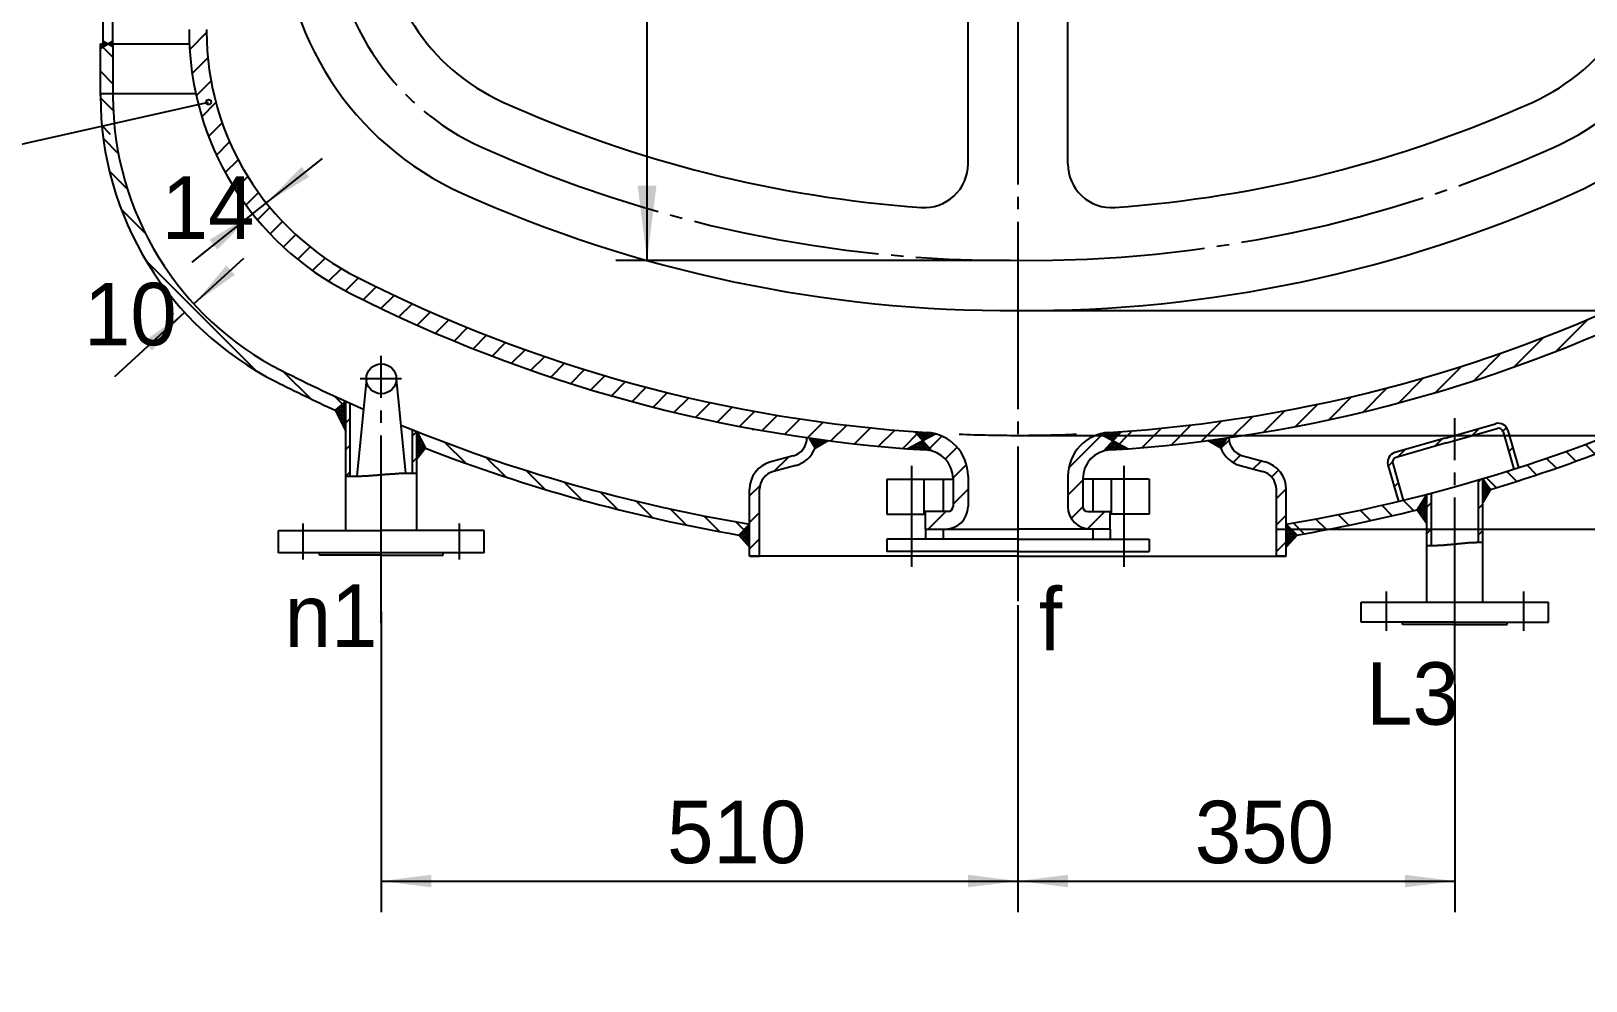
# Model space of a CAD drawing. Extents: x -6659 to 113, y -215 to 683.
# Drawn here: x -710.7 to -586.1, y 175.8 to 251.9 of the extents above; entities that cross this region are included whole.
import ezdxf

# ---------------------------------------------------------------- set-up
doc = ezdxf.new("R2010")
doc.units = 0
doc.linetypes.add('DASHDOT', pattern=[18, 15, -1, 1, -1])
doc.layers.get('0').update_dxf_attribs({"color": 8, "linetype": 'CONTINUOUS'})
for name, color, linetype in [('1', 8, 'CONTINUOUS'), ('2', 94, 'DASHDOT'), ('85', 7, 'CONTINUOUS')]:
    doc.layers.add(name, color=color, linetype=linetype)
doc.styles.get("Standard").update_dxf_attribs({"font": 'cadt_en', "bigfont": 'cadt_hz'})
doc.styles.add('STYLE1', font='cadt_en.shx', dxfattribs={"bigfont": 'cadt_hz.shx'})
doc.styles.add('STYLE15', font='cadt_en.shx', dxfattribs={"width": 1.205086, "bigfont": 'cadt_hz.shx'})
doc.styles.add('STYLE8', font='cadt_en.shx', dxfattribs={"width": 1.044554, "bigfont": 'cadt_hz.shx'})
doc.dimstyles.get("Standard").update_dxf_attribs({"dimtxt": 3.5, "dimasz": 4, "dimexe": 2, "dimexo": 0, "dimgap": 1, "dimtad": 1, "dimtoh": 1, "dimdec": 4, "dimzin": 0, "dimtxsty": 'STANDARD', "dimcen": 0, "dimazin": 3, "dimtfac": 1, "dimtdec": 4, "dimtmove": 0, "dimatfit": 3, "dimtolj": 1, "dimtzin": 0})

# ---------------------------------------------------------------- blocks, each defined once
blk = doc.blocks.new('*D1')
for p, q in [((-642.33, 56.64), (-651.59, 39.23)), ((-651.59, 39.23), (-667.59, 39.23))]:
    blk.add_line(p, q)
for points in [[(-645.15, 51.35), (-643.71, 55.11), (-642.83, 54.64)], [(-646.42, 48.96), (-647.85, 45.2), (-648.73, 45.66)]]:
    blk.add_solid(points)
at = {"insert": (-666.17, 40.65), "char_height": 5, "attachment_point": 7, "style": 'STYLE8'}
blk.add_mtext('4-%%c27', dxfattribs=at)
blk = doc.blocks.new('*U45')
blk.add_line((-698.4, 229.36), (-704.02, 224.2))
blk.add_solid([(-698.4, 229.36), (-701.01, 226.29), (-701.68, 227.02)])
blk = doc.blocks.new('*U46')
blk.add_line((-697.66, 230.03), (-693.65, 233.71))
blk.add_solid([(-697.66, 230.03), (-695.05, 233.11), (-694.37, 232.37)])
blk = doc.blocks.new('*U47')
blk.add_line((-692.98, 237.23), (-687.36, 241.69))
blk.add_solid([(-691.86, 238.13), (-689.03, 241.01), (-688.41, 240.22)])
blk = doc.blocks.new('*U48')
blk.add_line((-692.95, 237.26), (-697.83, 233.39))
blk.add_solid([(-692.95, 237.26), (-695.78, 234.38), (-696.4, 235.17)])
blk = doc.blocks.new('*D49')
for p, q in [((-631.64, 205.92), (-631.64, 181.32)), ((-682.64, 205.4), (-682.64, 181.32)), ((-682.64, 183.82), (-631.64, 183.82))]:
    blk.add_line(p, q)
for points in [[(-682.64, 183.82), (-678.64, 184.32), (-678.64, 183.32)], [(-631.64, 183.82), (-635.64, 183.32), (-635.64, 184.32)]]:
    blk.add_solid(points)
at = {"style": 'STYLE1'}
blk.add_text('510', height=5, dxfattribs=at).set_placement((-659.75, 185.25))
blk = doc.blocks.new('*D50')
for p, q in [((-631.64, 205.92), (-631.64, 181.32)), ((-596.64, 199.56), (-596.64, 181.32)), ((-631.64, 183.82), (-596.64, 183.82))]:
    blk.add_line(p, q)
for points in [[(-631.64, 183.82), (-627.64, 184.32), (-627.64, 183.32)], [(-596.64, 183.82), (-600.64, 183.32), (-600.64, 184.32)]]:
    blk.add_solid(points)
at = {"style": 'STYLE1'}
blk.add_text('350', height=5, dxfattribs=at).set_placement((-617.47, 185.25))
blk = doc.blocks.new('*U51')
for p, q in [((-704.14, 249.79), (-704.95, 250.6, 1)), ((-705.14, 248.67), (-704.14, 247.67))]:
    blk.add_line(p, q)
blk = doc.blocks.new('*U52')
for p, q in [((-705.14, 246.55), (-704.11, 245.52, 1)), ((-705.03, 244.32), (-704.35, 243.64))]:
    blk.add_line(p, q)
blk = doc.blocks.new('*U53')
for p, q in [((-679.24, 218.53), (-679.79, 219.08)), ((-677.54, 218.95), (-675.86, 217.27)), ((-672.63, 216.16), (-674.23, 217.75)), ((-671.05, 216.71), (-669.54, 215.19)), ((-668.01, 215.78), (-666.56, 214.33)), ((-665.07, 214.97), (-663.68, 213.57)), ((-662.23, 214.25), (-660.89, 212.91)), ((-658.18, 212.32), (-659.48, 213.61)), ((-656.8, 213.06), (-655.54, 211.8)), ((-654.2, 212.57), (-653.14, 211.52, 1))]:
    blk.add_line(p, q)
blk = doc.blocks.new('*U54')
for p, q in [((-648.54, 219.26), (-648.49, 219.32, 1)), ((-651.16, 216.64), (-650.03, 217.77)), ((-653.14, 214.66), (-652.3, 215.5)), ((-653.14, 212.54), (-652.34, 213.34)), ((-653.14, 210.42), (-652.34, 211.22))]:
    blk.add_line(p, q)
blk = doc.blocks.new('*U55')
for p, q in [((-697.99, 250.42), (-696.64, 251.77)), ((-697.8, 248.49), (-696.54, 249.75)), ((-697.47, 246.7), (-696.28, 247.89)), ((-697.02, 245.02), (-695.89, 246.16)), ((-696.48, 243.45), (-695.39, 244.54)), ((-695.85, 241.96), (-694.79, 243.01)), ((-695.14, 240.55), (-694.1, 241.58)), ((-694.35, 239.22), (-693.33, 240.23)), ((-693.48, 237.96), (-692.48, 238.96)), ((-692.55, 236.77), (-691.56, 237.76)), ((-691.55, 235.65), (-690.56, 236.64)), ((-690.48, 234.6), (-689.49, 235.59)), ((-689.34, 233.61), (-688.35, 234.61)), ((-688.14, 232.7), (-687.13, 233.7)), ((-686.86, 231.85), (-685.84, 232.87)), ((-685.51, 231.08), (-684.47, 232.12)), ((-684.1, 230.37), (-683.06, 231.41)), ((-682.67, 229.67), (-681.62, 230.72)), ((-681.23, 229), (-680.17, 230.05)), ((-679.77, 228.34), (-678.71, 229.4)), ((-678.29, 227.69), (-677.23, 228.76)), ((-676.8, 227.06), (-675.73, 228.14)), ((-588.53, 226.24), (-585.98, 228.79)), ((-675.29, 226.45), (-674.21, 227.53)), ((-673.76, 225.86), (-672.68, 226.94)), ((-591.92, 224.97), (-589.54, 227.35)), ((-672.22, 225.28), (-671.12, 226.37)), ((-670.65, 224.72), (-669.55, 225.82)), ((-595.13, 223.88), (-592.9, 226.11)), ((-669.07, 224.18), (-667.96, 225.29)), ((-667.47, 223.66), (-666.36, 224.78)), ((-665.85, 223.16), (-664.73, 224.29)), ((-598.2, 222.93), (-596.09, 225.04)), ((-664.21, 222.68), (-663.08, 223.81)), ((-662.55, 222.22), (-661.41, 223.36)), ((-603.99, 221.38), (-602.06, 223.31)), ((-601.15, 222.1), (-599.14, 224.12)), ((-660.87, 221.78), (-659.72, 222.93)), ((-659.17, 221.36), (-658.01, 222.52)), ((-657.45, 220.96), (-656.27, 222.13)), ((-655.7, 220.58), (-654.52, 221.77)), ((-609.4, 220.22), (-607.61, 222)), ((-606.74, 220.76), (-604.89, 222.61)), ((-653.94, 220.23), (-652.74, 221.43)), ((-652.14, 219.9), (-650.93, 221.11)), ((-650.33, 219.59), (-649.1, 220.82)), ((-648.49, 219.32), (-647.24, 220.56)), ((-616.96, 219.02), (-615.33, 220.65)), ((-614.5, 219.36), (-612.83, 221.03)), ((-611.99, 219.75), (-610.26, 221.48)), ((-646.62, 219.06), (-645.36, 220.32)), ((-644.72, 218.84), (-643.45, 220.11)), ((-642.8, 218.64), (-641.51, 219.93)), ((-640.85, 218.47), (-639.54, 219.78)), ((-638.87, 218.33), (-637.74, 219.45)), ((-627.58, 216.89), (-624.78, 219.68)), ((-623.99, 218.36), (-622.48, 219.87)), ((-621.69, 218.53), (-620.15, 220.08)), ((-619.35, 218.75), (-617.77, 220.34)), ((-637.46, 217.61), (-636.51, 218.56)), ((-636.76, 216.2), (-635.77, 217.18))]:
    blk.add_line(p, q)
blk = doc.blocks.new('*U56')
for p, q in [((-615.38, 218.48), (-614.73, 219.13, 1)), ((-614.4, 217.34), (-613.8, 217.93)), ((-612.79, 216.82), (-612.14, 217.48)), ((-611.32, 216.17), (-610.75, 216.74)), ((-610.94, 214.44), (-610.14, 215.23)), ((-610.94, 212.31), (-610.14, 213.11)), ((-610.94, 210.19), (-610.14, 210.99))]:
    blk.add_line(p, q)
blk = doc.blocks.new('*U57')
for p, q in [((-558.14, 250.16), (-558.82, 250.84, 1)), ((-558.14, 248.04), (-559.14, 249.04)), ((-558.15, 245.93), (-559.14, 246.92)), ((-558.29, 243.94), (-559.21, 244.86)), ((-558.56, 242.09), (-559.42, 242.96)), ((-558.94, 240.35), (-559.76, 241.18)), ((-559.41, 238.71), (-560.21, 239.5)), ((-559.98, 237.15), (-560.75, 237.92)), ((-560.63, 235.68), (-561.38, 236.43)), ((-561.35, 234.28), (-562.08, 235.01)), ((-562.14, 232.94), (-562.86, 233.67)), ((-562.99, 231.68), (-563.71, 232.4)), ((-563.91, 230.48), (-564.62, 231.19)), ((-564.9, 229.34), (-565.61, 230.05)), ((-567.05, 227.26), (-567.76, 227.96)), ((-565.94, 228.27), (-566.65, 228.98)), ((-568.22, 226.31), (-568.94, 227.02)), ((-569.46, 225.42), (-570.18, 226.14)), ((-572.13, 223.85), (-572.87, 224.59)), ((-570.76, 224.6), (-571.49, 225.33)), ((-574.97, 222.45), (-575.72, 223.2)), ((-573.54, 223.14), (-574.29, 223.89)), ((-577.87, 221.1), (-578.63, 221.86)), ((-576.42, 221.77), (-577.17, 222.52)), ((-580.83, 219.82), (-581.6, 220.59)), ((-579.35, 220.46), (-580.11, 221.22)), ((-583.85, 218.6), (-584.63, 219.37)), ((-582.34, 219.2), (-583.1, 219.97)), ((-586.94, 217.44), (-587.72, 218.22)), ((-585.39, 218.01), (-586.16, 218.79)), ((-590.09, 216.35), (-590.88, 217.14)), ((-588.5, 216.89), (-589.29, 217.67)), ((-593.3, 215.32), (-594.11, 216.12)), ((-591.69, 215.83), (-592.48, 216.62))]:
    blk.add_line(p, q)
blk = doc.blocks.new('*U58')
for p, q in [((-599.95, 213.49), (-600.78, 214.31)), ((-598.89, 214.54), (-599.08, 214.74, 1)), ((-605.14, 212.31), (-605.99, 213.16)), ((-603.39, 212.68), (-604.23, 213.52)), ((-601.66, 213.07), (-602.49, 213.91)), ((-608.7, 211.63), (-609.56, 212.49)), ((-606.91, 211.96), (-607.77, 212.81))]:
    blk.add_line(p, q)
blk = doc.blocks.new('*U59')
for p, q in [((-598.89, 210.69), (-598.87, 210.69, 1)), ((-598.87, 210.69), (-598.85, 210.69)), ((-598.85, 210.69), (-598.83, 210.69)), ((-598.83, 210.69), (-598.8, 210.69)), ((-598.8, 210.69), (-598.77, 210.69)), ((-598.77, 210.69), (-598.74, 210.69)), ((-598.74, 210.69), (-598.71, 210.69)), ((-598.71, 210.69), (-598.68, 210.69)), ((-598.68, 210.69), (-598.65, 210.69)), ((-598.65, 210.69), (-598.62, 210.69)), ((-598.62, 210.69), (-598.58, 210.69)), ((-598.58, 210.69), (-598.55, 210.69)), ((-598.55, 210.69), (-598.52, 210.69)), ((-598.52, 210.69), (-598.48, 210.69)), ((-598.48, 210.69), (-598.45, 210.69)), ((-598.45, 210.69), (-598.42, 210.69)), ((-598.42, 210.69), (-598.39, 210.69)), ((-598.39, 210.69), (-598.35, 210.7)), ((-598.35, 210.7), (-598.32, 210.7)), ((-598.32, 210.7), (-598.29, 210.7)), ((-598.29, 210.7), (-598.25, 210.7)), ((-598.25, 210.7), (-598.22, 210.7)), ((-598.22, 210.7), (-598.19, 210.7)), ((-598.19, 210.7), (-598.16, 210.7)), ((-598.16, 210.7), (-598.12, 210.7)), ((-598.12, 210.7), (-598.09, 210.7)), ((-598.09, 210.7), (-598.06, 210.7)), ((-598.06, 210.7), (-598.03, 210.71)), ((-598.03, 210.71), (-598, 210.71)), ((-598, 210.71), (-597.96, 210.71)), ((-597.96, 210.71), (-597.93, 210.71)), ((-597.93, 210.71), (-597.9, 210.71)), ((-597.9, 210.71), (-597.87, 210.71)), ((-597.87, 210.71), (-597.84, 210.71)), ((-597.84, 210.71), (-597.81, 210.72)), ((-597.81, 210.72), (-597.78, 210.72)), ((-597.78, 210.72), (-597.74, 210.72)), ((-597.74, 210.72), (-597.71, 210.72)), ((-597.71, 210.72), (-597.68, 210.72)), ((-597.68, 210.72), (-597.65, 210.73)), ((-597.65, 210.73), (-597.62, 210.73)), ((-597.62, 210.73), (-597.59, 210.73)), ((-597.59, 210.73), (-597.56, 210.73)), ((-597.56, 210.73), (-597.53, 210.73)), ((-597.53, 210.73), (-597.5, 210.74)), ((-597.5, 210.74), (-597.48, 210.74)), ((-597.48, 210.74), (-597.45, 210.74)), ((-597.45, 210.74), (-597.42, 210.74)), ((-597.42, 210.74), (-597.39, 210.74)), ((-597.39, 210.74), (-597.36, 210.75)), ((-597.36, 210.75), (-597.33, 210.75)), ((-597.33, 210.75), (-597.3, 210.75)), ((-597.3, 210.75), (-597.27, 210.75)), ((-597.27, 210.75), (-597.24, 210.76)), ((-597.24, 210.76), (-597.22, 210.76)), ((-597.22, 210.76), (-597.19, 210.76)), ((-597.19, 210.76), (-597.16, 210.76)), ((-597.16, 210.76), (-597.13, 210.77)), ((-597.13, 210.77), (-597.1, 210.77)), ((-597.1, 210.77), (-597.08, 210.77)), ((-597.08, 210.77), (-597.05, 210.77)), ((-597.05, 210.77), (-597.02, 210.78)), ((-597.02, 210.78), (-596.99, 210.78)), ((-596.99, 210.78), (-596.97, 210.78)), ((-596.97, 210.78), (-596.94, 210.78)), ((-596.94, 210.78), (-596.91, 210.79)), ((-596.91, 210.79), (-596.88, 210.79)), ((-596.88, 210.79), (-596.85, 210.79)), ((-596.85, 210.79), (-596.83, 210.79)), ((-596.83, 210.79), (-596.8, 210.8)), ((-596.8, 210.8), (-596.77, 210.8)), ((-596.77, 210.8), (-596.74, 210.8)), ((-596.74, 210.8), (-596.71, 210.81)), ((-596.71, 210.81), (-596.68, 210.81)), ((-596.68, 210.81), (-596.66, 210.81)), ((-596.66, 210.81), (-596.63, 210.81)), ((-596.63, 210.81), (-596.6, 210.82)), ((-596.6, 210.82), (-596.57, 210.82)), ((-596.57, 210.82), (-596.54, 210.82)), ((-596.54, 210.82), (-596.51, 210.82)), ((-596.51, 210.82), (-596.48, 210.83)), ((-596.48, 210.83), (-596.45, 210.83)), ((-596.45, 210.83), (-596.42, 210.83)), ((-596.42, 210.83), (-596.39, 210.84)), ((-596.39, 210.84), (-596.37, 210.84)), ((-596.37, 210.84), (-596.34, 210.84)), ((-596.34, 210.84), (-596.31, 210.84)), ((-596.31, 210.84), (-596.28, 210.85)), ((-596.28, 210.85), (-596.26, 210.85)), ((-596.26, 210.85), (-596.23, 210.85)), ((-596.23, 210.85), (-596.2, 210.86)), ((-596.2, 210.86), (-596.18, 210.86)), ((-596.18, 210.86), (-596.15, 210.86)), ((-596.15, 210.86), (-596.12, 210.86)), ((-596.12, 210.86), (-596.1, 210.87)), ((-596.1, 210.87), (-596.08, 210.87)), ((-596.08, 210.87), (-596.05, 210.87)), ((-596.05, 210.87), (-596.03, 210.87)), ((-596.03, 210.87), (-596.01, 210.88)), ((-596.01, 210.88), (-595.98, 210.88)), ((-595.98, 210.88), (-595.96, 210.88)), ((-595.96, 210.88), (-595.94, 210.88)), ((-595.94, 210.88), (-595.91, 210.89)), ((-595.91, 210.89), (-595.89, 210.89)), ((-595.89, 210.89), (-595.87, 210.89)), ((-595.87, 210.89), (-595.84, 210.89)), ((-595.84, 210.89), (-595.82, 210.9)), ((-595.82, 210.9), (-595.79, 210.9)), ((-595.79, 210.9), (-595.76, 210.9)), ((-595.76, 210.9), (-595.74, 210.9)), ((-595.74, 210.9), (-595.7, 210.91)), ((-595.7, 210.91), (-595.67, 210.91)), ((-595.67, 210.91), (-595.64, 210.91)), ((-595.64, 210.91), (-595.6, 210.91)), ((-595.6, 210.91), (-595.56, 210.92)), ((-595.56, 210.92), (-595.52, 210.92)), ((-595.52, 210.92), (-595.48, 210.92)), ((-595.48, 210.92), (-595.43, 210.92)), ((-595.43, 210.92), (-595.39, 210.93)), ((-595.39, 210.93), (-595.34, 210.93)), ((-595.34, 210.93), (-595.29, 210.93)), ((-595.29, 210.93), (-595.25, 210.93)), ((-595.25, 210.93), (-595.2, 210.94)), ((-595.2, 210.94), (-595.14, 210.94)), ((-595.14, 210.94), (-595.09, 210.94)), ((-595.09, 210.94), (-595.03, 210.94)), ((-595.03, 210.94), (-594.97, 210.94)), ((-594.97, 210.94), (-594.9, 210.95)), ((-594.9, 210.95), (-594.84, 210.95)), ((-594.84, 210.95), (-594.76, 210.95)), ((-594.76, 210.95), (-594.69, 210.96)), ((-594.69, 210.96), (-594.62, 210.96)), ((-594.62, 210.96), (-594.55, 210.96)), ((-594.55, 210.96), (-594.49, 210.96)), ((-594.49, 210.96), (-594.44, 210.97)), ((-594.44, 210.97), (-594.39, 210.97))]:
    blk.add_line(p, q)
blk = doc.blocks.new('*U60')
for p, q in [((-594.74, 215.79), (-594.53, 216)), ((-598.89, 213.76), (-598.54, 214.11, 1)), ((-594.74, 213.66), (-594.39, 214.01)), ((-598.89, 211.64), (-598.54, 211.99)), ((-594.74, 211.54), (-594.39, 211.89))]:
    blk.add_line(p, q)
blk = doc.blocks.new('*U61')
at = {"layer": '1'}
for p, q in [((-595.29, 219.48), (-594.7, 220.06)), ((-592.79, 219.85), (-592.5, 220.14)), ((-601.24, 217.77), (-600.65, 218.36, 1)), ((-598.26, 218.63), (-597.68, 219.21)), ((-592.31, 218.21), (-591.99, 218.53)), ((-601.97, 217.04), (-601.62, 217.39)), ((-601.49, 215.4), (-601.17, 215.72))]:
    blk.add_line(p, q, dxfattribs=at)
blk = doc.blocks.new('*U62')
at = {"layer": '1'}
for p, q in [((-653.97, 211.49), (-653.14, 212.33, 1)), ((-653.87, 211.38), (-653.14, 212.12)), ((-653.77, 211.27), (-653.14, 211.9)), ((-653.68, 211.85), (-653.14, 211.31)), ((-653.58, 211.95), (-653.14, 211.52)), ((-653.47, 212.06), (-653.14, 211.73)), ((-653.36, 212.17), (-653.14, 211.94)), ((-653.26, 212.27), (-653.14, 212.15)), ((-653.15, 212.38), (-653.14, 212.37)), ((-654, 211.53), (-653.14, 210.67)), ((-653.89, 211.63), (-653.14, 210.88)), ((-653.79, 211.74), (-653.14, 211.09)), ((-653.67, 211.16), (-653.14, 211.69)), ((-653.57, 211.05), (-653.14, 211.48)), ((-653.47, 210.94), (-653.14, 211.27)), ((-653.37, 210.83), (-653.14, 211.06)), ((-653.27, 210.71), (-653.14, 210.84)), ((-653.17, 210.6), (-653.14, 210.63))]:
    blk.add_line(p, q, dxfattribs=at)
blk = doc.blocks.new('*U63')
at = {"layer": '1'}
for p, q in [((-610.13, 212.38), (-610.14, 212.37)), ((-609.31, 211.49), (-610.14, 212.33)), ((-610.02, 212.27), (-610.14, 212.15)), ((-609.91, 212.17), (-610.14, 211.94)), ((-609.41, 211.38), (-610.14, 212.12)), ((-609.81, 212.06), (-610.14, 211.73)), ((-609.7, 211.95), (-610.14, 211.52)), ((-609.51, 211.27), (-610.14, 211.9)), ((-609.6, 211.85), (-610.14, 211.31)), ((-609.49, 211.74), (-610.14, 211.09)), ((-609.61, 211.16), (-610.14, 211.69)), ((-609.39, 211.63), (-610.14, 210.88)), ((-609.28, 211.53), (-610.14, 210.67, 1)), ((-609.71, 211.05), (-610.14, 211.48)), ((-609.81, 210.94), (-610.14, 211.27)), ((-609.91, 210.83), (-610.14, 211.06)), ((-610.01, 210.71), (-610.14, 210.84)), ((-610.11, 210.6), (-610.14, 210.63))]:
    blk.add_line(p, q, dxfattribs=at)
blk = doc.blocks.new('*U64')
at = {"layer": '1'}
for p, q in [((-648.33, 219.26), (-648.3, 219.29, 1)), ((-648.25, 219.12), (-648.11, 219.26)), ((-648.18, 218.99), (-647.93, 219.24)), ((-648.16, 219.27), (-647.57, 218.68)), ((-647.92, 219.23), (-647.43, 218.75)), ((-648.29, 219.18), (-647.71, 218.6)), ((-648.1, 218.85), (-647.74, 219.21)), ((-648.02, 218.72), (-647.56, 219.19)), ((-648, 218.68), (-647.84, 218.52)), ((-647.94, 218.58), (-647.37, 219.16)), ((-647.73, 218.59), (-647.18, 219.13)), ((-647.67, 219.2), (-647.3, 218.83)), ((-647.42, 219.17), (-647.16, 218.9)), ((-647.25, 218.86), (-646.99, 219.11)), ((-647.18, 219.13), (-647.03, 218.98)), ((-646.94, 219.1), (-646.89, 219.06))]:
    blk.add_line(p, q, dxfattribs=at)
blk = doc.blocks.new('*U65')
at = {"layer": '1'}
for p, q in [((-615.36, 219.23), (-615.84, 218.75)), ((-615.12, 219.27), (-615.71, 218.68)), ((-615.1, 218.99), (-615.35, 219.24)), ((-615.02, 219.12), (-615.16, 219.26)), ((-614.95, 219.26), (-614.98, 219.29)), ((-616.34, 219.1), (-616.39, 219.06)), ((-616.03, 218.86), (-616.28, 219.11)), ((-616.1, 219.13), (-616.25, 218.98)), ((-615.85, 219.17), (-616.12, 218.9)), ((-615.55, 218.59), (-616.1, 219.13)), ((-615.61, 219.2), (-615.98, 218.83)), ((-615.33, 218.58), (-615.91, 219.16)), ((-615.26, 218.72), (-615.72, 219.19)), ((-614.99, 219.18), (-615.57, 218.6)), ((-615.18, 218.85), (-615.54, 219.21)), ((-615.28, 218.68), (-615.44, 218.52, 1))]:
    blk.add_line(p, q, dxfattribs=at)
blk = doc.blocks.new('*U66')
at = {"layer": '1'}
for p, q in [((-692.55, 236.77), (-691.56, 237.76, 1)), ((-691.55, 235.65), (-690.56, 236.64)), ((-690.48, 234.6), (-689.49, 235.59)), ((-689.34, 233.61), (-688.35, 234.61)), ((-688.14, 232.7), (-687.13, 233.7)), ((-686.86, 231.85), (-685.84, 232.87)), ((-685.51, 231.08), (-684.47, 232.12)), ((-684.1, 230.37), (-683.06, 231.41)), ((-682.67, 229.67), (-681.62, 230.72)), ((-681.23, 229), (-680.17, 230.05)), ((-679.77, 228.34), (-678.71, 229.4)), ((-678.29, 227.69), (-677.23, 228.76)), ((-676.8, 227.06), (-675.73, 228.14)), ((-588.53, 226.24), (-585.98, 228.79)), ((-675.29, 226.45), (-674.21, 227.53)), ((-673.76, 225.86), (-672.68, 226.94)), ((-591.92, 224.97), (-589.54, 227.35)), ((-672.22, 225.28), (-671.12, 226.37)), ((-670.65, 224.72), (-669.55, 225.82)), ((-595.13, 223.88), (-592.9, 226.11)), ((-669.07, 224.18), (-667.96, 225.29)), ((-667.47, 223.66), (-666.36, 224.78)), ((-665.85, 223.16), (-664.73, 224.29)), ((-598.2, 222.93), (-596.09, 225.04)), ((-664.21, 222.68), (-663.08, 223.81)), ((-662.55, 222.22), (-661.41, 223.36)), ((-603.99, 221.38), (-602.06, 223.31)), ((-601.15, 222.1), (-599.14, 224.12)), ((-660.87, 221.78), (-659.72, 222.93)), ((-659.17, 221.36), (-658.01, 222.52)), ((-657.45, 220.96), (-656.27, 222.13)), ((-655.7, 220.58), (-654.52, 221.77)), ((-609.4, 220.22), (-607.61, 222)), ((-606.74, 220.76), (-604.89, 222.61)), ((-653.94, 220.23), (-652.74, 221.43)), ((-652.14, 219.9), (-650.93, 221.11)), ((-650.33, 219.59), (-649.1, 220.82)), ((-648.49, 219.32), (-647.24, 220.56)), ((-616.96, 219.02), (-615.33, 220.65)), ((-614.5, 219.36), (-612.83, 221.03)), ((-611.99, 219.75), (-610.26, 221.48)), ((-646.62, 219.06), (-645.36, 220.32)), ((-644.72, 218.84), (-643.45, 220.11)), ((-642.8, 218.64), (-641.51, 219.93)), ((-640.85, 218.47), (-639.54, 219.78)), ((-638.87, 218.33), (-637.74, 219.45)), ((-627.58, 216.89), (-624.78, 219.68)), ((-623.99, 218.36), (-622.48, 219.87)), ((-621.69, 218.53), (-620.15, 220.08)), ((-619.35, 218.75), (-617.77, 220.34)), ((-637.46, 217.61), (-636.51, 218.56)), ((-636.84, 216.11), (-635.77, 217.18)), ((-627.64, 214.71), (-626.44, 215.91)), ((-636.84, 213.99), (-635.64, 215.19)), ((-638.82, 212.01), (-637.42, 213.41)), ((-627.37, 212.86), (-626.44, 213.79)), ((-626.08, 212.03), (-624.69, 213.41)), ((-636.25, 212.46), (-636.09, 212.62))]:
    blk.add_line(p, q, dxfattribs=at)
blk = doc.blocks.new('*U67')
at = {"layer": '1'}
for p, q in [((-686.28, 221.41), (-685.49, 222.19)), ((-686.21, 221.26), (-685.49, 221.98)), ((-686.14, 221.12), (-685.49, 221.77)), ((-686.07, 221.75), (-685.49, 221.17)), ((-685.95, 221.85), (-685.49, 221.38)), ((-685.84, 221.94), (-685.49, 221.59)), ((-685.72, 222.04), (-685.49, 221.81)), ((-685.61, 222.14), (-685.49, 222.02)), ((-685.49, 222.23), (-685.49, 222.23)), ((-686.3, 221.56), (-685.49, 220.75)), ((-686.19, 221.24), (-685.49, 220.53)), ((-685.49, 220.96), (-686.18, 221.65)), ((-686.07, 220.98), (-685.49, 221.56)), ((-685.99, 220.84), (-685.49, 221.34)), ((-685.49, 220.32), (-685.98, 220.82)), ((-685.92, 220.7), (-685.49, 221.13)), ((-685.85, 220.55), (-685.49, 220.92)), ((-685.78, 220.41), (-685.49, 220.71)), ((-685.71, 220.27), (-685.49, 220.5)), ((-685.78, 220.4), (-685.49, 220.11)), ((-685.64, 220.13), (-685.49, 220.28)), ((-685.57, 219.99), (-685.49, 220.07)), ((-685.57, 219.98), (-685.49, 219.9, 1)), ((-685.5, 219.84), (-685.49, 219.86))]:
    blk.add_line(p, q, dxfattribs=at)
blk = doc.blocks.new('*U68')
at = {"layer": '1'}
for p, q in [((-679.79, 219.71), (-679.68, 219.6)), ((-679.79, 219.62), (-679.72, 219.69)), ((-679.79, 219.41), (-679.65, 219.55)), ((-679.46, 219.17), (-679.79, 219.5)), ((-679.79, 219.2), (-679.58, 219.41)), ((-679.79, 219.29), (-679.24, 218.74)), ((-679.79, 218.98), (-679.51, 219.26)), ((-679.79, 218.77), (-679.44, 219.12)), ((-679.79, 219.08), (-679.14, 218.43)), ((-679.79, 218.56), (-679.36, 218.98)), ((-679.24, 218.31), (-679.79, 218.86)), ((-679.79, 218.35), (-679.29, 218.84)), ((-679.79, 218.13), (-679.22, 218.7)), ((-679.79, 218.65), (-679.33, 218.19)), ((-679.79, 217.92), (-679.15, 218.56)), ((-679.79, 218.44), (-679.42, 218.07)), ((-679.79, 218.23), (-679.51, 217.95)), ((-679.79, 217.71), (-679.39, 218.11)), ((-679.79, 218.02), (-679.6, 217.83)), ((-679.79, 217.8), (-679.7, 217.71, 1))]:
    blk.add_line(p, q, dxfattribs=at)
blk = doc.blocks.new('*U69')
at = {"layer": '1'}
for p, q in [((-594.39, 215.98), (-594.26, 215.86)), ((-594.39, 215.92), (-594.34, 215.97)), ((-594.39, 215.71), (-594.26, 215.85)), ((-594.39, 215.77), (-593.8, 215.18)), ((-594.39, 215.5), (-594.17, 215.72)), ((-594.39, 215.29), (-594.08, 215.59)), ((-594.39, 215.56), (-593.87, 215.04)), ((-599.55, 213.73), (-598.89, 214.39)), ((-599.23, 214.25), (-598.89, 213.91)), ((-599.19, 214.3), (-598.89, 214.61)), ((-599.15, 214.38), (-598.89, 214.12)), ((-599.06, 214.51), (-598.89, 214.33)), ((-598.98, 214.64), (-598.89, 214.54)), ((-598.9, 214.77), (-598.89, 214.76)), ((-594.39, 215.08), (-594, 215.47)), ((-594.39, 215.35), (-593.95, 214.91)), ((-594.39, 214.86), (-593.91, 215.34)), ((-594.39, 214.65), (-593.82, 215.22)), ((-594.39, 215.13), (-594.03, 214.77)), ((-594.39, 214.92), (-594.1, 214.64)), ((-594.39, 214.44), (-593.98, 214.84)), ((-594.39, 214.71), (-594.18, 214.5)), ((-594.39, 214.5), (-594.26, 214.37)), ((-594.39, 214.23), (-594.27, 214.34)), ((-594.39, 214.29), (-594.34, 214.23)), ((-599.64, 213.59), (-598.89, 212.85)), ((-599.6, 213.47), (-598.89, 214.18)), ((-599.56, 213.73), (-598.89, 213.06)), ((-599.51, 213.35), (-598.89, 213.97)), ((-599.47, 213.86), (-598.89, 213.27)), ((-599.43, 213.22), (-598.89, 213.76)), ((-599.39, 213.99), (-598.89, 213.48)), ((-599.34, 213.09), (-598.89, 213.55)), ((-599.32, 213.06), (-598.89, 212.63, 1)), ((-599.31, 214.12), (-598.89, 213.69)), ((-599.25, 212.97), (-598.89, 213.33)), ((-599.17, 212.84), (-598.89, 213.12)), ((-599.08, 212.72), (-598.89, 212.91)), ((-598.99, 212.59), (-598.89, 212.7)), ((-598.9, 212.47), (-598.89, 212.48))]:
    blk.add_line(p, q, dxfattribs=at)
blk = doc.blocks.new('*U70')
at = {"layer": '1'}
for p, q in [((-639.84, 219.72), (-639.76, 219.79)), ((-639.83, 219.8), (-639.16, 219.13)), ((-639.73, 219.61), (-639.56, 219.78)), ((-639.63, 219.5), (-639.37, 219.77)), ((-639.6, 219.78), (-639.02, 219.2)), ((-639.53, 219.39), (-639.17, 219.75)), ((-639.43, 219.28), (-638.97, 219.74)), ((-638.88, 219.27), (-639.38, 219.77)), ((-639.33, 219.16), (-638.77, 219.72)), ((-639.15, 219.75), (-638.74, 219.34)), ((-639.15, 219.13), (-638.58, 219.7)), ((-638.92, 219.74), (-638.6, 219.42)), ((-638.71, 219.36), (-638.4, 219.67)), ((-638.69, 219.71), (-638.46, 219.49)), ((-638.43, 219.67), (-638.32, 219.56)), ((-638.26, 219.59), (-638.23, 219.62)), ((-640.41, 218.47), (-640.38, 218.43, 1)), ((-640.28, 218.43), (-640.04, 218.67)), ((-640.28, 218.54), (-640.15, 218.42)), ((-640.14, 218.62), (-639.92, 218.4)), ((-640.08, 218.41), (-639.6, 218.9)), ((-640, 218.69), (-639.69, 218.38)), ((-639.88, 218.4), (-639.23, 219.05)), ((-639.86, 218.76), (-639.46, 218.37)), ((-639.72, 218.83), (-639.24, 218.35)), ((-639.69, 218.38), (-639.13, 218.94)), ((-639.58, 218.91), (-639.01, 218.34)), ((-639.49, 218.37), (-639.03, 218.83)), ((-639.44, 218.98), (-638.77, 218.31)), ((-638.5, 218.25), (-639.3, 219.05)), ((-639.29, 218.36), (-638.93, 218.72)), ((-639.09, 218.34), (-638.82, 218.61)), ((-638.89, 218.33), (-638.72, 218.5)), ((-638.71, 218.3), (-638.62, 218.39)), ((-638.53, 218.26), (-638.52, 218.28))]:
    blk.add_line(p, q, dxfattribs=at)
blk = doc.blocks.new('*U71')
at = {"layer": '1'}
for p, q in [((-625.01, 219.59), (-625.04, 219.62)), ((-624.84, 219.67), (-624.95, 219.56)), ((-624.57, 219.36), (-624.87, 219.67)), ((-624.59, 219.71), (-624.81, 219.49)), ((-624.13, 219.13), (-624.7, 219.7)), ((-624.35, 219.74), (-624.67, 219.42)), ((-624.13, 219.75), (-624.54, 219.34)), ((-623.95, 219.16), (-624.51, 219.72)), ((-624.4, 219.27), (-623.9, 219.77)), ((-623.85, 219.28), (-624.31, 219.74)), ((-623.67, 219.78), (-624.26, 219.2)), ((-623.45, 219.8), (-624.12, 219.13)), ((-623.75, 219.39), (-624.11, 219.75)), ((-623.64, 219.5), (-623.91, 219.77)), ((-623.54, 219.61), (-623.71, 219.78)), ((-623.44, 219.72), (-623.52, 219.79, 1)), ((-624.78, 218.25), (-623.98, 219.05)), ((-624.74, 218.26), (-624.76, 218.28)), ((-624.57, 218.3), (-624.66, 218.39)), ((-624.39, 218.33), (-624.55, 218.5)), ((-623.84, 218.98), (-624.5, 218.31)), ((-624.19, 218.34), (-624.45, 218.61)), ((-623.99, 218.36), (-624.35, 218.72)), ((-623.7, 218.91), (-624.27, 218.34)), ((-623.79, 218.37), (-624.25, 218.83)), ((-623.59, 218.38), (-624.15, 218.94)), ((-623.39, 218.4), (-624.05, 219.05)), ((-623.56, 218.83), (-624.04, 218.35)), ((-623.42, 218.76), (-623.81, 218.37)), ((-623.2, 218.41), (-623.68, 218.9)), ((-623.28, 218.69), (-623.59, 218.38)), ((-623.14, 218.62), (-623.36, 218.4)), ((-623, 218.43), (-623.24, 218.67)), ((-623, 218.54), (-623.13, 218.42)), ((-622.86, 218.47), (-622.9, 218.43))]:
    blk.add_line(p, q, dxfattribs=at)
blk = doc.blocks.new('*U72')
at = {"layer": '1'}
for p, q in [((-704.91, 243.3), (-703.71, 242.09)), ((-704.43, 240.69), (-702.99, 239.26)), ((-703.48, 237.63), (-701.55, 235.69)), ((-701.5, 233.52), (-692.66, 224.68, 1)), ((-690.49, 224.63), (-688.3, 222.44)), ((-686.38, 222.65), (-685.75, 222.02))]:
    blk.add_line(p, q, dxfattribs=at)
blk = doc.blocks.new('*U73')
at = {"layer": '1'}
for p, q in [((-705.14, 250.51), (-704.68, 250.97)), ((-705.14, 250.72), (-705, 250.86)), ((-705.14, 250.74), (-704.98, 250.58)), ((-705.14, 250.53), (-705.12, 250.5, 1)), ((-705.05, 250.86), (-704.85, 250.66)), ((-704.94, 250.92), (-704.82, 251.04)), ((-704.94, 250.96), (-704.71, 250.74)), ((-704.79, 251.03), (-704.58, 250.82)), ((-704.68, 250.76), (-704.55, 250.89)), ((-704.44, 250.89), (-704.29, 250.74)), ((-704.42, 250.81), (-704.18, 251.05)), ((-704.31, 250.97), (-704.14, 250.8)), ((-704.28, 250.73), (-704.14, 250.88)), ((-704.18, 251.05), (-704.14, 251.01)), ((-704.15, 250.66), (-704.14, 250.66))]:
    blk.add_line(p, q, dxfattribs=at)
blk = doc.blocks.new('*D85')
blk.add_line((-586.45, 59.02), (-676.83, 69.58))
for points in [[(-676.83, 69.58), (-672.8, 69.61), (-672.92, 68.61)], [(-586.45, 59.02), (-590.48, 58.98), (-590.36, 59.98)]]:
    blk.add_solid(points)
at = {"insert": (-666.16, 69.77), "char_height": 5, "attachment_point": 7, "rotation": 353.3365, "style": 'STYLE15'}
blk.add_mtext('%%c910', dxfattribs=at)
blk = doc.blocks.new('*U141')
for p, q in [((-685.49, 216.23), (-685.47, 216.23, 1)), ((-685.47, 216.23), (-685.45, 216.23)), ((-685.45, 216.23), (-685.42, 216.23)), ((-685.42, 216.23), (-685.4, 216.23)), ((-685.4, 216.23), (-685.37, 216.23)), ((-685.37, 216.23), (-685.34, 216.23)), ((-685.34, 216.23), (-685.31, 216.23)), ((-685.31, 216.23), (-685.27, 216.23)), ((-685.27, 216.23), (-685.24, 216.23)), ((-685.24, 216.23), (-685.21, 216.23)), ((-685.21, 216.23), (-685.17, 216.23)), ((-685.17, 216.23), (-685.14, 216.23)), ((-685.14, 216.23), (-685.1, 216.23)), ((-685.1, 216.23), (-685.07, 216.23)), ((-685.07, 216.23), (-685.03, 216.23)), ((-685.03, 216.23), (-685, 216.23)), ((-685, 216.23), (-684.96, 216.23)), ((-684.96, 216.23), (-684.93, 216.24)), ((-684.93, 216.24), (-684.9, 216.24)), ((-684.9, 216.24), (-684.86, 216.24)), ((-684.86, 216.24), (-684.83, 216.24)), ((-684.83, 216.24), (-684.79, 216.24)), ((-684.79, 216.24), (-684.76, 216.24)), ((-684.76, 216.24), (-684.72, 216.24)), ((-684.72, 216.24), (-684.69, 216.24)), ((-684.69, 216.24), (-684.65, 216.24)), ((-684.65, 216.24), (-684.62, 216.24)), ((-684.62, 216.24), (-684.58, 216.24)), ((-684.58, 216.24), (-684.55, 216.24)), ((-684.55, 216.24), (-684.51, 216.24)), ((-684.51, 216.24), (-684.48, 216.25)), ((-684.48, 216.25), (-684.44, 216.25)), ((-684.44, 216.25), (-684.41, 216.25)), ((-684.41, 216.25), (-684.37, 216.25)), ((-684.37, 216.25), (-684.34, 216.25)), ((-684.34, 216.25), (-684.31, 216.25)), ((-684.31, 216.25), (-684.27, 216.25)), ((-684.27, 216.25), (-684.24, 216.25)), ((-684.24, 216.25), (-684.2, 216.25)), ((-684.2, 216.25), (-684.17, 216.26)), ((-684.17, 216.26), (-684.14, 216.26)), ((-684.14, 216.26), (-684.1, 216.26)), ((-684.1, 216.26), (-684.07, 216.26)), ((-684.07, 216.26), (-684.04, 216.26)), ((-684.04, 216.26), (-684.01, 216.26)), ((-684.01, 216.26), (-683.97, 216.27)), ((-683.97, 216.27), (-683.94, 216.27)), ((-683.94, 216.27), (-683.91, 216.27)), ((-683.91, 216.27), (-683.88, 216.27)), ((-683.88, 216.27), (-683.85, 216.27)), ((-683.85, 216.27), (-683.81, 216.27)), ((-683.81, 216.27), (-683.78, 216.28)), ((-683.78, 216.28), (-683.75, 216.28)), ((-683.75, 216.28), (-683.72, 216.28)), ((-683.72, 216.28), (-683.69, 216.28)), ((-683.69, 216.28), (-683.66, 216.28)), ((-683.66, 216.28), (-683.63, 216.29)), ((-683.63, 216.29), (-683.6, 216.29)), ((-683.6, 216.29), (-683.57, 216.29)), ((-683.57, 216.29), (-683.54, 216.29)), ((-683.54, 216.29), (-683.51, 216.29)), ((-683.51, 216.29), (-683.47, 216.3)), ((-683.47, 216.3), (-683.44, 216.3)), ((-683.44, 216.3), (-683.41, 216.3)), ((-683.41, 216.3), (-683.38, 216.3)), ((-683.38, 216.3), (-683.35, 216.3)), ((-683.35, 216.3), (-683.32, 216.31)), ((-683.32, 216.31), (-683.29, 216.31)), ((-683.29, 216.31), (-683.26, 216.31)), ((-683.26, 216.31), (-683.23, 216.31)), ((-683.23, 216.31), (-683.2, 216.32)), ((-683.2, 216.32), (-683.17, 216.32)), ((-683.17, 216.32), (-683.14, 216.32)), ((-683.14, 216.32), (-683.11, 216.32)), ((-683.11, 216.32), (-683.08, 216.33)), ((-683.08, 216.33), (-683.05, 216.33)), ((-683.05, 216.33), (-683.03, 216.33)), ((-683.03, 216.33), (-683, 216.33)), ((-683, 216.33), (-682.97, 216.33)), ((-682.97, 216.33), (-682.94, 216.34)), ((-682.94, 216.34), (-682.91, 216.34)), ((-682.91, 216.34), (-682.88, 216.34)), ((-682.88, 216.34), (-682.85, 216.34)), ((-682.85, 216.34), (-682.82, 216.35)), ((-682.82, 216.35), (-682.79, 216.35)), ((-682.79, 216.35), (-682.76, 216.35)), ((-682.76, 216.35), (-682.73, 216.35)), ((-682.73, 216.35), (-682.7, 216.36)), ((-682.7, 216.36), (-682.68, 216.36)), ((-682.68, 216.36), (-682.65, 216.36)), ((-682.65, 216.36), (-682.62, 216.36)), ((-682.62, 216.36), (-682.59, 216.37)), ((-682.59, 216.37), (-682.56, 216.37)), ((-682.56, 216.37), (-682.53, 216.37)), ((-682.53, 216.37), (-682.5, 216.37)), ((-682.5, 216.37), (-682.47, 216.38)), ((-682.47, 216.38), (-682.44, 216.38)), ((-682.44, 216.38), (-682.41, 216.38)), ((-682.41, 216.38), (-682.38, 216.38)), ((-682.38, 216.38), (-682.35, 216.39)), ((-682.35, 216.39), (-682.32, 216.39)), ((-682.32, 216.39), (-682.29, 216.39)), ((-682.29, 216.39), (-682.26, 216.39)), ((-682.26, 216.39), (-682.23, 216.4)), ((-682.23, 216.4), (-682.2, 216.4)), ((-682.2, 216.4), (-682.17, 216.4)), ((-682.17, 216.4), (-682.14, 216.4)), ((-682.14, 216.4), (-682.11, 216.41)), ((-682.11, 216.41), (-682.08, 216.41)), ((-682.08, 216.41), (-682.05, 216.41)), ((-682.05, 216.41), (-682.02, 216.41)), ((-682.02, 216.41), (-681.98, 216.41)), ((-681.98, 216.41), (-681.95, 216.42)), ((-681.95, 216.42), (-681.92, 216.42)), ((-681.92, 216.42), (-681.89, 216.42)), ((-681.89, 216.42), (-681.86, 216.42)), ((-681.86, 216.42), (-681.83, 216.43)), ((-681.83, 216.43), (-681.8, 216.43)), ((-681.8, 216.43), (-681.77, 216.43)), ((-681.77, 216.43), (-681.74, 216.43)), ((-681.74, 216.43), (-681.71, 216.43)), ((-681.71, 216.43), (-681.68, 216.44)), ((-681.68, 216.44), (-681.65, 216.44)), ((-681.65, 216.44), (-681.62, 216.44)), ((-681.62, 216.44), (-681.6, 216.44)), ((-681.6, 216.44), (-681.57, 216.44)), ((-681.57, 216.44), (-681.54, 216.45)), ((-681.54, 216.45), (-681.51, 216.45)), ((-681.51, 216.45), (-681.49, 216.45)), ((-681.49, 216.45), (-681.46, 216.45)), ((-681.46, 216.45), (-681.43, 216.45)), ((-681.43, 216.45), (-681.41, 216.45)), ((-681.41, 216.45), (-681.38, 216.46)), ((-681.38, 216.46), (-681.35, 216.46)), ((-681.35, 216.46), (-681.32, 216.46)), ((-681.32, 216.46), (-681.29, 216.46)), ((-681.29, 216.46), (-681.26, 216.46)), ((-681.26, 216.46), (-681.23, 216.46)), ((-681.23, 216.46), (-681.2, 216.47)), ((-681.2, 216.47), (-681.16, 216.47)), ((-681.16, 216.47), (-681.13, 216.47)), ((-681.13, 216.47), (-681.09, 216.47)), ((-681.09, 216.47), (-681.05, 216.47)), ((-681.05, 216.47), (-681.01, 216.47)), ((-681.01, 216.47), (-680.97, 216.47)), ((-680.97, 216.47), (-680.92, 216.47)), ((-680.92, 216.47), (-680.87, 216.48)), ((-680.87, 216.48), (-680.82, 216.48)), ((-680.82, 216.48), (-680.77, 216.48)), ((-680.77, 216.48), (-680.72, 216.48)), ((-680.72, 216.48), (-680.67, 216.48)), ((-680.67, 216.48), (-680.61, 216.48)), ((-680.61, 216.48), (-680.56, 216.48)), ((-680.56, 216.48), (-680.5, 216.48)), ((-680.5, 216.48), (-680.45, 216.48)), ((-680.45, 216.48), (-680.39, 216.48)), ((-680.39, 216.48), (-680.33, 216.49)), ((-680.33, 216.49), (-680.28, 216.49)), ((-680.28, 216.49), (-680.22, 216.49)), ((-680.22, 216.49), (-680.16, 216.49)), ((-680.16, 216.49), (-680.1, 216.49)), ((-680.1, 216.49), (-680.05, 216.49)), ((-680.05, 216.49), (-680, 216.49)), ((-680, 216.49), (-679.95, 216.49)), ((-679.95, 216.49), (-679.9, 216.49)), ((-679.9, 216.49), (-679.86, 216.49)), ((-679.86, 216.49), (-679.82, 216.49)), ((-679.82, 216.49), (-679.79, 216.49))]:
    blk.add_line(p, q)
blk = doc.blocks.new('*U142')
for p, q in [((-685.49, 220.5), (-685.14, 220.85, 1)), ((-680.14, 219.48), (-679.8, 219.82)), ((-685.49, 218.37), (-685.14, 218.72)), ((-680.14, 217.36), (-679.79, 217.71)), ((-685.49, 216.25), (-685.14, 216.6))]:
    blk.add_line(p, q)
blk = doc.blocks.new('*D153')
blk.add_line((-610.94, 212.01), (-488.18, 212.01))
blk = doc.blocks.new('*D154')
for p, q in [((-509.84, 394.51), (-501.7, 394.51)), ((-504.2, 219.51), (-504.2, 394.51)), ((-610.94, 219.51), (-501.7, 219.51))]:
    blk.add_line(p, q)
for points in [[(-504.2, 394.51), (-503.7, 390.51), (-504.7, 390.51)], [(-504.2, 219.51), (-504.7, 223.51), (-503.7, 223.51)]]:
    blk.add_solid(points)
at = {"style": 'STYLE1'}
blk.add_text('1750', height=5, rotation=90, dxfattribs=at).set_placement((-505.63, 303.29))
blk = doc.blocks.new('*D169')
for p, q in [((-521.63, 208.71), (-521.63, 240.31)), ((-631.01, 229.51), (-519.13, 229.51)), ((-631.01, 219.51), (-519.13, 219.51))]:
    blk.add_line(p, q)
for points in [[(-521.63, 229.51), (-522.38, 235.51), (-520.88, 235.51)], [(-521.63, 219.51), (-520.88, 213.51), (-522.38, 213.51)]]:
    blk.add_solid(points)
at = {"style": 'STYLE1'}
blk.add_text('100', height=5, rotation=90, dxfattribs=at).set_placement((-523.06, 221))
blk = doc.blocks.new('*D174')
for p, q in [((-632.26, 283.51), (-663.85, 283.51)), ((-661.35, 233.51), (-661.35, 283.51)), ((-632.26, 233.51), (-663.85, 233.51))]:
    blk.add_line(p, q)
for points in [[(-661.35, 283.51), (-660.6, 277.51), (-662.1, 277.51)], [(-661.35, 233.51), (-662.1, 239.51), (-660.6, 239.51)]]:
    blk.add_solid(points)
at = {"style": 'STYLE1'}
blk.add_text('500', height=5, rotation=90, dxfattribs=at).set_placement((-662.78, 258.51))

msp = doc.modelspace()

# ---------------------------------------------------------------- linework, layer by layer
msp.add_line((-765.73473, 230.68391), (-696.47202, 246.20263))
msp.add_circle((-696.47202, 246.20263), 0.2)
at = {"layer": '1'}
for p, q in [((-704.13902, 250.86037), (-704.13902, 283.14441)), ((-704.93902, 281.66037), (-704.93902, 250.86037)), ((-698.03902, 252.01037), (-698.03902, 251.8605)), ((-696.63902, 252.01037), (-696.63902, 251.8605, 6.28319)), ((-704.13902, 251.06972), (-705.13902, 250.49237)), ((-705.13902, 250.86037), (-698.01773, 250.86037)), ((-705.13902, 246.69321), (-705.13902, 250.86037)), ((-704.93902, 251.11291), (-704.13902, 250.65103)), ((-704.13902, 250.86037), (-704.13902, 246.69321)), ((-705.13902, 246.86037), (-705.13902, 246.69321)), ((-704.13902, 246.86037), (-704.13902, 246.69321)), ((-683.83902, 224.03658), (-684.5962, 216.24185, 6.28319)), ((-681.43902, 224.03658), (-680.70494, 216.4796)), ((-685.48902, 222.2389), (-686.33465, 221.52509)), ((-685.48902, 211.9029), (-685.48902, 222.2389)), ((-685.13902, 216.23259), (-685.13902, 222.08096)), ((-686.33465, 221.52509), (-685.48902, 219.81493, 6.28319)), ((-680.13902, 216.48797), (-680.13902, 219.95757)), ((-679.78902, 219.81805), (-679.10646, 218.47639)), ((-679.78902, 211.9029), (-679.78902, 219.81805)), ((-652.93902, 220.00565), (-652.73902, 220.00565)), ((-648.36963, 219.3227), (-647.89257, 218.49642, 6.28319)), ((-638.21476, 219.61976), (-640.47233, 218.44034)), ((-639.91218, 219.80324), (-638.49942, 218.25289)), ((-625.06328, 219.61976), (-622.80571, 218.44034)), ((-623.36586, 219.80324), (-624.77862, 218.25289)), ((-614.90842, 219.3227), (-615.38547, 218.49642, 6.28319)), ((-597.40802, 219.28771), (-601.44532, 218.13004)), ((-597.40802, 219.28771), (-593.37072, 220.44539, 6.28319)), ((-597.29777, 218.90321), (-593.26047, 220.06089)), ((-592.76571, 219.78664), (-591.91065, 216.80467)), ((-592.3812, 219.89689), (-591.52963, 216.92709, 6.28319)), ((-679.10646, 218.47639), (-679.78902, 217.59237)), ((-647.89257, 218.49642), (-646.83075, 219.08903)), ((-615.38547, 218.49642), (-616.44729, 219.08903, 6.28319)), ((-615.38547, 218.49642), (-616.44729, 219.08903)), ((-597.29777, 218.90321), (-601.33507, 217.74553)), ((-649.65079, 217.87381), (-651.43431, 217.39592, 6.28319)), ((-649.44374, 217.10107), (-651.22725, 216.62318, 6.28319)), ((-613.83431, 217.10107), (-612.05079, 216.62318, 6.28319)), ((-613.62725, 217.87381), (-611.84374, 217.39592, 6.28319)), ((-601.99382, 217.14052), (-601.15649, 214.2204)), ((-601.60932, 217.25077), (-600.76736, 214.31451)), ((-642.13902, 216.01037), (-636.83902, 216.01037)), ((-642.13902, 216.01037), (-642.13902, 213.21037)), ((-639.13902, 213.21037), (-639.13902, 216.01037)), ((-637.63902, 216.01037), (-637.63902, 213.41037)), ((-636.83902, 216.04361), (-636.83902, 213.81037)), ((-635.63902, 216.244), (-635.63902, 213.81037)), ((-627.63902, 216.244), (-627.63902, 213.81037)), ((-626.43902, 216.04361), (-626.43902, 213.81037)), ((-621.13902, 216.01037), (-626.43902, 216.01037, 1)), ((-625.63902, 216.01037), (-625.63902, 213.41037)), ((-624.13902, 213.21037), (-624.13902, 216.01037)), ((-621.13902, 216.01037), (-621.13902, 213.21037)), ((-594.73902, 210.95427), (-594.73902, 215.93593)), ((-594.38902, 216.03964), (-593.79415, 215.17382, 6.28319)), ((-594.38902, 206.15371), (-594.38902, 216.03964)), ((-653.13902, 209.8227), (-653.13902, 215.17429)), ((-652.33902, 209.8227), (-652.33902, 215.17429)), ((-610.93902, 209.8227), (-610.93902, 215.17429)), ((-610.13902, 209.8227), (-610.13902, 215.17429)), ((-598.88902, 214.78663), (-599.66069, 213.55789)), ((-598.88902, 206.15371), (-598.88902, 214.78663)), ((-598.53902, 214.87789), (-598.53902, 210.6916)), ((-593.79415, 215.17382), (-594.38902, 214.14025)), ((-642.13902, 213.21037), (-639.03902, 213.21037)), ((-637.23902, 213.41037), (-639.13902, 213.41037)), ((-639.03902, 212.01037), (-639.03902, 213.41037)), ((-626.03902, 213.41037), (-624.13902, 213.41037)), ((-624.23902, 212.01037), (-624.23902, 213.41037)), ((-621.13902, 213.21037), (-624.23902, 213.21037, 6.28319)), ((-599.66069, 213.55789), (-598.88902, 212.44606)), ((-690.88902, 211.9029), (-682.63902, 211.9029)), ((-690.88902, 210.1029), (-690.88902, 211.9029)), ((-674.38902, 211.9029), (-682.63902, 211.9029)), ((-674.38902, 210.1029), (-674.38902, 211.9029)), ((-653.13902, 212.39363), (-654.00039, 211.52558)), ((-639.03902, 212.01037), (-631.63902, 212.01037, 6.28319)), ((-639.03902, 212.01037), (-639.03902, 211.21037)), ((-637.64002, 212.01037), (-637.64002, 211.21037)), ((-624.23902, 212.01037), (-631.63902, 212.01037, 6.28319)), ((-624.23902, 212.01037), (-631.63902, 212.01037)), ((-625.63802, 212.01037), (-625.63802, 211.21037)), ((-624.23902, 212.01037), (-624.23902, 211.21037)), ((-610.13902, 212.39363), (-609.27765, 211.52558)), ((-654.00039, 211.52558), (-653.13902, 210.56939)), ((-631.63902, 211.21037), (-642.13902, 211.21037)), ((-642.13902, 211.21037), (-642.13902, 210.21037)), ((-631.63902, 211.21037), (-621.13902, 211.21037)), ((-621.13902, 211.21037), (-621.13902, 210.21037, 6.28319)), ((-609.27765, 211.52558), (-610.13902, 210.56939)), ((-674.38902, 210.1029), (-690.88902, 210.1029)), ((-687.58902, 209.9029), (-687.58902, 210.1029)), ((-682.63902, 209.9029), (-687.58902, 209.9029)), ((-682.63902, 209.9029), (-677.68902, 209.9029)), ((-677.68902, 209.9029), (-677.68902, 210.1029)), ((-631.63902, 209.8227), (-653.13902, 209.8227)), ((-653.13902, 209.8227), (-652.33902, 209.8227)), ((-631.63902, 210.21037), (-642.13902, 210.21037)), ((-631.63902, 210.21037), (-621.13902, 210.21037)), ((-631.63902, 209.8227), (-610.13902, 209.8227)), ((-610.13902, 209.8227), (-610.93902, 209.8227)), ((-604.13902, 204.55371), (-604.13902, 206.15371)), ((-604.13902, 206.15371), (-596.63902, 206.15371)), ((-596.63902, 206.15371), (-589.13902, 206.15371)), ((-589.13902, 204.55371), (-589.13902, 206.15371)), ((-596.63902, 204.55371), (-604.13902, 204.55371)), ((-600.83902, 204.35371), (-600.83902, 204.55371)), ((-596.63902, 204.35371), (-600.83902, 204.35371)), ((-596.63902, 204.55371), (-589.13902, 204.55371)), ((-596.63902, 204.35371), (-592.43902, 204.35371)), ((-592.43902, 204.35371), (-592.43902, 204.55371))]:
    msp.add_line(p, q, dxfattribs=at)
msp.add_circle((-682.63902, 224.03658), 1.2, dxfattribs=at)
for centre, radius, start, end in [((-674.53902, 251.8605), 23.5, 180, 243.1244059), ((-674.53902, 251.8605), 22.1, 180, 243.1244059), ((-679.48902, 246.69321), 25.65, 180, 243.1244059), ((-679.48902, 246.69321), 24.65, 180, 243.1244059), ((-631.63902, 336.51037), 117, 243.1244059, 266.4315662), ((-631.63902, 336.51037), 117, 273.5684338, 296.8755941), ((-631.63902, 336.51037), 118.4, 243.1244059, 266.4374867), ((-631.63902, 336.51037), 118.4, 273.5625133, 296.8755941), ((-631.63902, 341.11037), 130.5, 243.1244059, 246.3087781), ((-631.63902, 341.11037), 130.5, 279.4827674, 296.8755941), ((-631.63902, 341.11037), 131.5, 243.1244059, 245.4217039), ((-631.63902, 341.11037), 131.5, 286.7259154, 296.8755941), ((-593.15021, 219.67638), 0.8, 16, 106), ((-631.63902, 341.11037), 130.5, 247.7371361, 260.5172326), ((-650.03902, 219.3227), 1.5, 285, 360), ((-639.13902, 216.244), 3.5, 0, 86.4315662), ((-631.63902, 336.51037), 117, 267.6973056, 270), ((-631.63902, 336.51037), 117, 270, 272.3026944), ((-624.13902, 216.244), 3.5, 93.5684338, 180), ((-613.23902, 219.3227), 1.5, 180, 255), ((-593.15021, 219.67638), 0.4, 16, 106), ((-631.63902, 341.11037), 131.5, 248.8402769, 260.2093642), ((-650.03902, 219.3227), 2.3, 285, 338.9456197), ((-639.13902, 216.04361), 2.3, 0, 86.4374867), ((-624.13902, 216.04361), 2.3, 93.5625133, 180), ((-613.23902, 219.3227), 2.3, 201.0543803, 255), ((-601.22481, 217.36103), 0.8, 106, 196), ((-650.83902, 215.17429), 2.3, 105, 180), ((-612.43902, 215.17429), 2.3, 0, 75), ((-601.22481, 217.36103), 0.4, 106, 196), ((-650.83902, 215.17429), 1.5, 105, 180), ((-612.43902, 215.17429), 1.5, 0, 75), ((-637.43902, 213.81037), 1.8, 270, 360), ((-637.23902, 213.81037), 0.4, 270, 360), ((-625.83902, 213.81037), 1.8, 180, 270), ((-626.03902, 213.81037), 0.4, 180, 270), ((-631.63902, 341.11037), 131.5, 279.7906358, 284.0743743)]:
    msp.add_arc(centre, radius, start, end, dxfattribs=at)
at = {"layer": '2'}
for p, q in [((-631.63902, 452.61188), (-631.63902, 206.22354)), ((-697.50092, 246.86037), (-705.13902, 246.86037)), ((-682.63902, 204.5058), (-682.63902, 225.8837)), ((-681.01044, 224.03658), (-684.32781, 224.03658)), ((-596.63902, 199.5248), (-596.63902, 220.8817, 6.28319)), ((-640.13902, 208.9796), (-640.13902, 217.08113)), ((-623.13902, 208.9796), (-623.13902, 217.08113)), ((-688.88902, 209.56086), (-688.88902, 212.4478)), ((-676.38902, 209.56086), (-676.38902, 212.4478)), ((-602.13902, 207.01096), (-602.13902, 203.84672)), ((-591.13902, 207.01096), (-591.13902, 203.84672))]:
    msp.add_line(p, q, dxfattribs=at)
for centre, radius, start, end in [((-666.13902, 261.25469), 20.5, 180, 245.8060186), ((-597.13902, 261.25469), 20.5, 294.1939814, 360), ((-632.32828, 336.50815), 103, 245.8060186, 270.3834142), ((-630.94977, 336.50815), 103, 269.6165858, 294.1939814)]:
    msp.add_arc(centre, radius, start, end, dxfattribs=at)
at = {"layer": '85'}
for p, q in [((-627.63902, 241.25132), (-627.63902, 346.49236)), ((-635.63902, 241.25132), (-635.63902, 338.58398, 6.28319))]:
    msp.add_line(p, q, dxfattribs=at)
for centre, radius, start, end in [((-666.13902, 261.25469), 24.5, 180, 245.8060186), ((-666.13902, 261.25469), 16.5, 180, 245.8060186), ((-597.13902, 261.25469), 16.5, 294.1939814, 360), ((-597.13902, 261.25469), 24.5, 294.1939814, 360), ((-632.32828, 336.50815), 99, 245.8060186, 265.910382), ((-630.94977, 336.50815), 99, 274.089618, 294.1939814), ((-639.13902, 241.25132), 3.5, 265.910382, 360), ((-624.13902, 241.25132), 3.5, 180, 274.089618), ((-632.32828, 336.50815), 107, 245.8060186, 270.3690808), ((-630.94977, 336.50815), 107, 269.6309192, 294.1939814)]:
    msp.add_arc(centre, radius, start, end, dxfattribs=at)

# ---------------------------------------------------------------- block references
for name in ['*D153', '*D154', '*D174', '*U55', '*U66', '*U73', '*U51', '*U57', '*U52', '*U72', '*U47', '*D169', '*U48', '*U46', '*U45', '*U67', '*U142', '*U68', '*U54', '*U64', '*U70', '*U71', '*U65', '*U61', '*U53', '*U56', '*U141', '*U69', '*U60', '*U58', '*U62', '*U63', '*U59']:
    msp.add_blockref(name, (0, 0))

# ---------------------------------------------------------------- texts
at = {"style": 'STYLE1'}
for s, p in [('14', (-700.24333, 235.24048)), ('10', (-706.46233, 226.72348)), ('n1', (-690.38288, 202.57525)), ('f', (-629.95682, 202.29262)), ('L3', (-603.74888, 196.34055))]:
    msp.add_text(s, height=5, dxfattribs=at).set_placement(p)

# ---------------------------------------------------------------- dimensions: what is measured, and where the dimension line sits
for p1, p2, text, picture, middle in [((-676.83166, 69.57514), (-586.44639, 59.01567), '%%c910', '*D85', (-6658.77516, 682.954)), ((-646.41512, 48.96138), (-645.1472, 51.34516), '4-%%c27', '*D1', (-6655.09045, 392.25107))]:
    dim = msp.add_diameter_dim_2p(p1=p1, p2=p2, text=text, dimstyle='STANDARD')
    dim.commit()
    dim.dimension.update_dxf_attribs({"geometry": picture, "text_midpoint": middle})
for base, p1, p2, text, picture, middle in [((-631.63902, 183.81765), (-682.63902, 205.39958), (-631.63902, 205.92443), '510', '*D49', (-656.53902, 183.81765)), ((-596.63902, 183.81765), (-631.63902, 205.92443), (-596.63902, 199.5591), '350', '*D50', (-613.95253, 183.81765))]:
    dim = msp.add_linear_dim(base=base, p1=p1, p2=p2, text=text, dimstyle='STANDARD')
    dim.commit()
    dim.dimension.update_dxf_attribs({"geometry": picture, "text_midpoint": middle})

doc.saveas('drawing.dxf')
